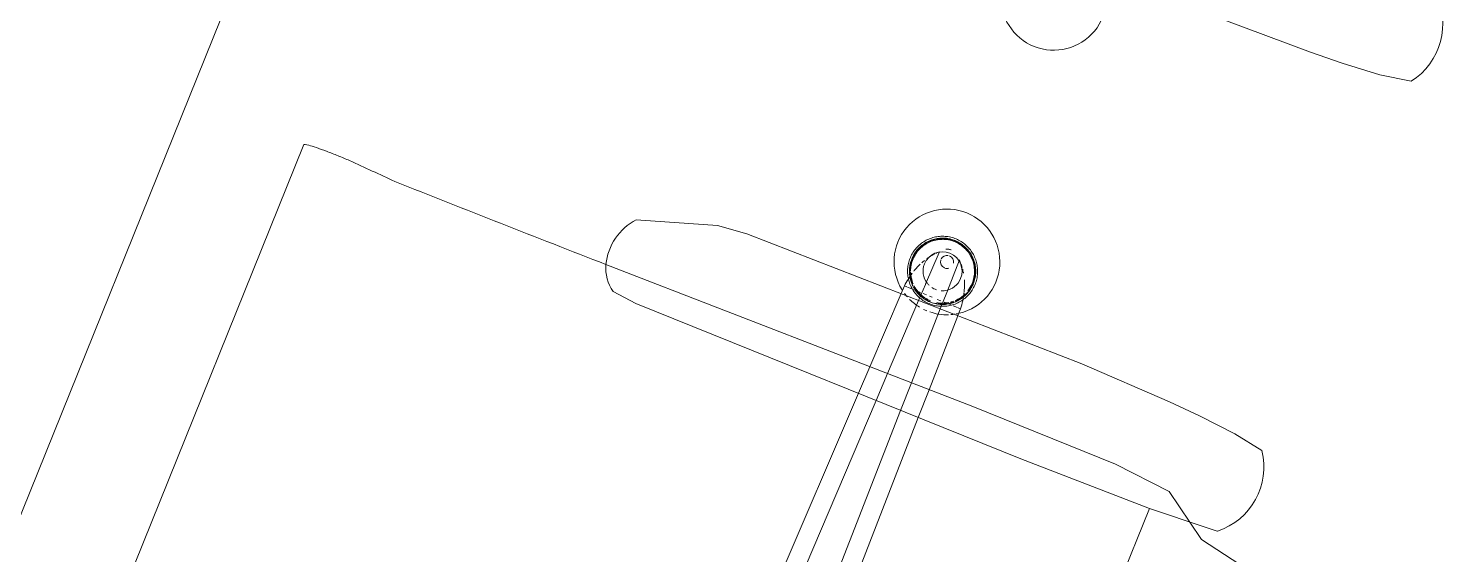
# Model space of a CAD drawing. Header units: inches. Extents: x -13 to 4331, y -638 to 2885.
# Drawn here: x 2890.06 to 2917.61, y 1550.09 to 1560.35 of the extents above; entities that cross this region are included whole.
import ezdxf

# ---------------------------------------------------------------- set-up
doc = ezdxf.new("R2010")
doc.units = ezdxf.units.IN
doc.header["$MEASUREMENT"] = 0
doc.layers.add('I-FURN', color=30, linetype='Continuous', lineweight=9)

# ---------------------------------------------------------------- blocks, each defined once
blk = doc.blocks.new('Furniture 71 - Furniture 50-5502877-FIRST FLOOR POWER _ SIGNAL')
at = {"layer": 'I-FURN'}
for p, q in [((2852.991, 1481.254), (2897.304, 1591.034)), ((2897.304, 1591.034), (2852.991, 1481.254))]:
    blk.add_line(p, q, dxfattribs=at)
blk = doc.blocks.new('HermanMiller_Collection_Eames_SoftPad_SideChair - Arms Swivel Base-V25-FIRST FLOOR POWER _ SIGNAL')
at = {"layer": 'I-FURN'}
for p, q in [((12.475, -10.136), (12.475, 10.205)), ((-5.45, -9.726), (-5.45, 9.795)), ((-0.612, -9.685), (-0.732, -0.791)), ((0.834, -0.737), (0.646, -9.685)), ((-0.333, -1.355), (-0.241, -9.685)), ((0.275, -9.685), (0.43, -1.358)), ((-8.681, -9.143), (-6.614, -9.544)), ((-6.614, -9.544), (-6.277, -9.773)), ((-6.614, -9.794), (-6.841, -9.812)), ((-5.45, -9.726), (-6.614, -9.794)), ((-6.277, -9.773), (-5.685, -10.175)), ((-2.766, -9.685), (-5.45, -9.726)), ((5.318, -9.685), (-2.766, -9.685)), ((-0.605, -10.265), (-0.612, -9.685)), ((-0.241, -9.685), (-0.234, -10.26)), ((0.264, -10.253), (0.275, -9.685)), ((0.646, -9.685), (0.634, -10.248)), ((5.815, -9.737), (5.318, -9.685)), ((-5.685, -10.175), (-4.516, -10.278)), ((-1.516, -10.278), (6.145, -10.171)), ((-4.516, -10.278), (-1.516, -10.278)), ((-0.584, -11.812), (-0.605, -10.265)), ((-0.234, -10.26), (-0.217, -11.808)), ((0.235, -11.801), (0.264, -10.253)), ((0.634, -10.248), (0.602, -11.796)), ((4.418, -11.69), (5.925, -11.201)), ((-7.059, -11.592), (-6.45, -11.699)), ((-6.45, -11.699), (-5.68, -11.767)), ((-5.68, -11.767), (-5.034, -11.801)), ((-5.034, -11.801), (-3.174, -11.848)), ((-3.174, -11.848), (3.825, -11.753)), ((-0.582, -11.955), (-0.584, -11.814)), ((-0.217, -11.808), (-0.213, -12.152)), ((-0.032, -11.822), (-0.059, -11.824)), ((0.132, -11.83), (0.105, -11.826)), ((0.229, -12.137), (0.235, -11.801)), ((0.602, -11.796), (0.599, -11.96)), ((3.825, -11.753), (4.418, -11.69)), ((-0.531, -11.956), (-0.582, -11.955)), ((-0.429, -11.956), (-0.519, -11.956)), ((-0.386, -11.951), (-0.408, -11.967)), ((-0.331, -11.956), (-0.397, -11.956)), ((-0.24, -11.957), (-0.326, -11.956)), ((-0.205, -11.896), (-0.23, -11.905)), ((-0.192, -11.852), (-0.218, -11.861)), ((-0.094, -11.957), (-0.168, -11.957)), ((0.068, -11.958), (0.016, -11.958)), ((0.203, -11.958), (0.135, -11.958)), ((0.347, -11.959), (0.262, -11.959)), ((0.413, -11.959), (0.347, -11.959)), ((0.536, -11.96), (0.445, -11.959)), ((0.547, -12.073), (0.529, -12.052)), ((0.599, -11.96), (0.547, -11.96)), ((-0.213, -12.152), (-0.206, -12.832)), ((0.216, -12.814), (0.229, -12.147))]:
    blk.add_line(p, q, dxfattribs=at)
at = {"layer": 'I-FURN', "flags": 128}
for points in [[(-0.059, -11.824), (-0.086, -11.828), (-0.113, -11.832), (-0.14, -11.838), (-0.166, -11.845), (-0.192, -11.852)], [(0.105, -11.826), (0.078, -11.823), (0.05, -11.821), (0.023, -11.82), (-0.004, -11.82), (-0.032, -11.822)], [(0.529, -12.052), (0.511, -12.032), (0.491, -12.013), (0.471, -11.994), (0.451, -11.976), (0.429, -11.959), (0.407, -11.943), (0.385, -11.928), (0.361, -11.914), (0.337, -11.901), (0.313, -11.888), (0.288, -11.877), (0.263, -11.866), (0.237, -11.857), (0.211, -11.849), (0.185, -11.841), (0.158, -11.835), (0.132, -11.83)], [(-0.523, -12.083), (-0.539, -12.105), (-0.555, -12.128), (-0.569, -12.151), (-0.583, -12.174), (-0.596, -12.199), (-0.607, -12.223), (-0.618, -12.248), (-0.628, -12.274), (-0.636, -12.3), (-0.644, -12.326), (-0.65, -12.353), (-0.656, -12.379), (-0.66, -12.406), (-0.664, -12.433), (-0.666, -12.461), (-0.667, -12.488), (-0.667, -12.503)], [(-0.385, -11.996), (-0.405, -12.012), (-0.424, -12.03), (-0.443, -12.048), (-0.461, -12.066), (-0.478, -12.086), (-0.494, -12.106), (-0.51, -12.126), (-0.524, -12.148), (-0.538, -12.17), (-0.551, -12.192), (-0.563, -12.215), (-0.574, -12.238), (-0.584, -12.262), (-0.593, -12.286), (-0.601, -12.311), (-0.608, -12.336), (-0.615, -12.361), (-0.62, -12.386), (-0.624, -12.412), (-0.627, -12.437), (-0.629, -12.463), (-0.63, -12.489), (-0.63, -12.503)], [(-0.408, -11.967), (-0.429, -11.985), (-0.449, -12.003), (-0.469, -12.022), (-0.488, -12.042), (-0.506, -12.062), (-0.523, -12.083)], [(-0.218, -11.861), (-0.243, -11.871), (-0.269, -11.882), (-0.293, -11.894), (-0.317, -11.907), (-0.341, -11.92), (-0.364, -11.935), (-0.386, -11.951)], [(-0.23, -11.905), (-0.253, -11.915), (-0.277, -11.926), (-0.299, -11.939), (-0.322, -11.952), (-0.343, -11.966), (-0.365, -11.98), (-0.385, -11.996)], [(0.407, -11.989), (0.386, -11.973), (0.365, -11.959), (0.343, -11.946), (0.32, -11.933), (0.297, -11.921), (0.274, -11.91), (0.25, -11.901), (0.225, -11.892), (0.201, -11.884), (0.176, -11.877), (0.151, -11.871), (0.125, -11.866), (0.1, -11.862), (0.074, -11.859), (0.048, -11.857), (0.023, -11.857), (-0.003, -11.857), (-0.029, -11.858), (-0.055, -11.86), (-0.08, -11.864), (-0.106, -11.868), (-0.131, -11.874), (-0.156, -11.88), (-0.181, -11.887), (-0.205, -11.896)], [(0.662, -12.503), (0.661, -12.477), (0.66, -12.451), (0.657, -12.425), (0.653, -12.4), (0.649, -12.374), (0.643, -12.349), (0.637, -12.324), (0.629, -12.299), (0.62, -12.275), (0.611, -12.251), (0.6, -12.228), (0.589, -12.204), (0.576, -12.182), (0.563, -12.16), (0.549, -12.138), (0.534, -12.117), (0.518, -12.096), (0.501, -12.077), (0.484, -12.058), (0.466, -12.039), (0.447, -12.022), (0.427, -12.005), (0.407, -11.989)], [(0.698, -12.503), (0.698, -12.475), (0.696, -12.448), (0.694, -12.421), (0.69, -12.394), (0.685, -12.367), (0.679, -12.34), (0.672, -12.314), (0.664, -12.288), (0.655, -12.262), (0.645, -12.237), (0.633, -12.212), (0.621, -12.187), (0.608, -12.163), (0.594, -12.14), (0.579, -12.117), (0.563, -12.095), (0.547, -12.073)], [(-0.667, -12.503), (-0.667, -12.53), (-0.665, -12.557), (-0.662, -12.584), (-0.658, -12.612), (-0.654, -12.638), (-0.648, -12.665), (-0.641, -12.691), (-0.633, -12.718), (-0.623, -12.743), (-0.613, -12.769), (-0.602, -12.794), (-0.59, -12.818), (-0.577, -12.842), (-0.563, -12.865), (-0.548, -12.888), (-0.532, -12.911), (-0.515, -12.932), (-0.498, -12.953), (-0.479, -12.973), (-0.46, -12.993), (-0.44, -13.011), (-0.419, -13.029), (-0.398, -13.046), (-0.376, -13.062), (-0.353, -13.077), (-0.33, -13.092), (-0.306, -13.105), (-0.282, -13.117), (-0.257, -13.129), (-0.232, -13.139), (-0.206, -13.149), (-0.18, -13.157), (-0.154, -13.164), (-0.127, -13.17), (-0.1, -13.176), (-0.073, -13.18), (-0.046, -13.183), (-0.019, -13.185), (0.008, -13.186), (0.036, -13.185), (0.063, -13.184), (0.09, -13.181), (0.117, -13.178), (0.144, -13.173), (0.171, -13.168), (0.197, -13.161), (0.223, -13.153), (0.249, -13.144), (0.275, -13.134), (0.3, -13.124), (0.324, -13.112), (0.348, -13.099), (0.372, -13.085), (0.395, -13.07), (0.417, -13.055), (0.439, -13.038), (0.46, -13.021), (0.481, -13.003), (0.5, -12.984), (0.519, -12.964), (0.537, -12.943), (0.554, -12.922), (0.571, -12.9), (0.586, -12.878), (0.601, -12.855), (0.614, -12.831), (0.627, -12.807), (0.639, -12.782), (0.649, -12.757), (0.659, -12.731), (0.668, -12.706), (0.675, -12.679), (0.682, -12.653), (0.687, -12.626), (0.692, -12.599), (0.695, -12.572), (0.697, -12.545), (0.698, -12.517), (0.698, -12.503)], [(-0.63, -12.503), (-0.63, -12.529), (-0.628, -12.554), (-0.626, -12.58), (-0.622, -12.606), (-0.618, -12.631), (-0.612, -12.656), (-0.605, -12.681), (-0.598, -12.706), (-0.589, -12.73), (-0.579, -12.754), (-0.569, -12.778), (-0.557, -12.801), (-0.545, -12.824), (-0.532, -12.846), (-0.518, -12.868), (-0.503, -12.889), (-0.487, -12.909), (-0.47, -12.929), (-0.453, -12.948), (-0.435, -12.966), (-0.416, -12.984), (-0.396, -13.001), (-0.376, -13.017), (-0.355, -13.032), (-0.333, -13.046), (-0.311, -13.06), (-0.289, -13.073), (-0.266, -13.084), (-0.242, -13.095), (-0.218, -13.105), (-0.194, -13.114), (-0.17, -13.122), (-0.145, -13.129), (-0.12, -13.135), (-0.094, -13.139), (-0.069, -13.143), (-0.043, -13.146), (-0.017, -13.148), (0.009, -13.149), (0.034, -13.149), (0.06, -13.147), (0.086, -13.145), (0.112, -13.142), (0.137, -13.137), (0.162, -13.132), (0.187, -13.126), (0.212, -13.118), (0.237, -13.11), (0.261, -13.1), (0.284, -13.09), (0.308, -13.079), (0.331, -13.067), (0.353, -13.054), (0.375, -13.04), (0.396, -13.025), (0.416, -13.009), (0.436, -12.993), (0.456, -12.976), (0.474, -12.958), (0.492, -12.939), (0.509, -12.92), (0.525, -12.9), (0.541, -12.879), (0.555, -12.858), (0.569, -12.836), (0.582, -12.813), (0.594, -12.79), (0.605, -12.767), (0.615, -12.743), (0.624, -12.719), (0.633, -12.695), (0.64, -12.67), (0.646, -12.645), (0.651, -12.619), (0.655, -12.594), (0.658, -12.568), (0.66, -12.542), (0.662, -12.517), (0.662, -12.503)]]:
    blk.add_lwpolyline(points, dxfattribs=at)
at = {"layer": 'I-FURN'}
for centre, radius, start, end in [((-5.994, -10.82), 1.316, 130.065, 215.935), ((5.398, -10.397), 0.781, 16.8466, 57.6782), ((5.073, -10.48), 1.116, 319.743, 16.0891), ((0.005, -12.704), 1.03, 121.9452, 124.8682), ((0.005, -12.704), 1.03, 116.0969, 120.998), ((0.005, -12.704), 1.03, 103.2799, 113.7592), ((0.005, -12.704), 1.03, 93.2074, 102.751), ((0.005, -12.704), 1.03, 85.8227, 89.7836), ((0.005, -12.704), 1.03, 67.1089, 80.8485), ((0.005, -12.704), 1.03, 58.5692, 63.4703), ((0.005, -12.704), 1.03, 125.7836, 269.7836), ((0.016, -12.503), 0.637, 135, 180), ((0.016, -12.503), 0.622, 135.1135, 145.8992), ((0.016, -12.503), 0.637, 113.0824, 131.2975), ((0.016, -12.503), 0.622, 126.3311, 132.3367), ((0.016, -12.503), 0.622, 113.6326, 123.5707), ((0.016, -12.503), 0.637, 98.4563, 111.6444), ((0.016, -12.503), 0.622, 101.424, 112.1191), ((0.005, -12.704), 1.03, 269.7836, 53.7836), ((0.016, -12.503), 0.637, 79.6447, 90), ((0.016, -12.503), 0.622, 79.5545, 90), ((0.016, -12.503), 0.637, 50.2337, 78.5215), ((0.016, -12.503), 0.622, 67.8668, 78.0885), ((0.016, -12.503), 0.622, 56.4293, 67.1871), ((0.016, -12.503), 0.622, 49.244, 55.3333), ((0.016, -12.503), 0.622, 34.1008, 45), ((0.016, -12.503), 0.637, 0, 45), ((0.016, -12.503), 0.622, 164.4912, 179.5239), ((0.016, -12.503), 0.622, 146.3754, 157.2812), ((0.016, -12.503), 0.38, 120, 180), ((0.016, -12.503), 0.38, 107.662, 120), ((0.016, -12.503), 0.38, 78.2317, 93.5396), ((0.016, -12.503), 0.38, 60, 68.0526), ((0.016, -12.503), 0.38, 0, 60), ((0.016, -12.503), 0.622, 23.8505, 33.6246), ((0.016, -12.503), 0.622, 11.3511, 21.6866), ((0.016, -12.503), 0.622, 0, 10.841), ((0.016, -12.503), 0.637, 180, 360), ((0.016, -12.503), 0.622, 180, 190.841), ((0.016, -12.503), 0.622, 191.3511, 202.2261), ((0.016, -12.503), 0.38, 180, 360), ((0.005, -12.704), 0.127, 94.5403, 129.9111), ((0.005, -12.704), 0.127, 94.5403, 129.9111), ((0.005, -12.704), 0.127, 4.2844, 89.7836), ((0.005, -12.704), 0.127, 4.2844, 89.7836), ((0.016, -12.503), 0.622, 337.7739, 359.5239), ((0.016, -12.503), 0.622, 202.7188, 213.6246), ((0.016, -12.503), 0.622, 214.1008, 225), ((0.016, -12.503), 0.622, 225.0353, 235.9581), ((0.005, -12.704), 0.127, 192.0094, 268.2285), ((0.005, -12.704), 0.127, 192.0094, 268.2285), ((0.005, -12.704), 0.127, 279.9738, 355.3311), ((0.005, -12.704), 0.127, 279.9738, 355.3311), ((0.016, -12.503), 0.622, 304.0419, 314.9647), ((0.016, -12.503), 0.622, 315, 325.8992), ((0.016, -12.503), 0.622, 326.3754, 337.2812), ((0.016, -12.503), 0.622, 236.4293, 247.1871), ((0.016, -12.503), 0.622, 247.7055, 258.576), ((0.016, -12.503), 0.622, 259.0457, 280.9543), ((0.016, -12.503), 0.622, 281.424, 292.2945), ((0.016, -12.503), 0.622, 292.8129, 303.5707)]:
    blk.add_arc(centre, radius, start, end, dxfattribs=at)
for points in [[(6.145, -10.171), (6.876, -10.162), (8.344, -10.146), (9.822, -10.136), (10.564, -10.132)], [(10.564, -10.132), (10.724, -10.141), (11.044, -10.156), (11.37, -10.172), (11.534, -10.18)], [(-0.582, -11.955), (-0.575, -12.064), (-0.556, -12.169), (-0.527, -12.272)], [(0.549, -12.247), (0.575, -12.153), (0.591, -12.058), (0.599, -11.96)], [(0.423, -12.566), (0.434, -12.546), (0.445, -12.526), (0.454, -12.506)], [(-0.243, -12.792), (-0.231, -12.806), (-0.219, -12.819), (-0.206, -12.832)], [(0.216, -12.833), (0.235, -12.815), (0.252, -12.796), (0.27, -12.777)]]:
    blk.add_open_spline(points, degree=3, dxfattribs=at)
for points, knots in [([(11.534, -10.18), (11.612, -10.181), (11.775, -10.183), (12.102, -10.179), (12.399, -10.163), (12.474, -10.144), (12.475, -10.136)], [0, 0, 0, 0, 0.181818, 0.363636, 0.727273, 1, 1, 1, 1]), ([(-0.524, -12.281), (-0.518, -12.304), (-0.503, -12.352), (-0.476, -12.428), (-0.453, -12.479), (-0.441, -12.506)], [-0.6570094, -0.6570094, -0.6570094, -0.6570094, -0.5833333, -0.5, -0.4096096, -0.4096096, -0.4096096, -0.4096096]), ([(0.471, -12.471), (0.477, -12.457), (0.494, -12.418), (0.515, -12.359), (0.53, -12.315), (0.536, -12.296)], [-0.5469237, -0.5469237, -0.5469237, -0.5469237, -0.5, -0.4166667, -0.3547368, -0.3547368, -0.3547368, -0.3547368]), ([(-0.375, -12.623), (-0.371, -12.629), (-0.357, -12.649), (-0.343, -12.67), (-0.333, -12.685)], [-0.27094856, -0.27094856, -0.27094856, -0.27094856, -0.25, -0.19432507, -0.19432507, -0.19432507, -0.19432507]), ([(0.348, -12.681), (0.357, -12.668), (0.373, -12.646), (0.387, -12.624), (0.393, -12.615)], [-0.79784629, -0.79784629, -0.79784629, -0.79784629, -0.75, -0.71546025, -0.71546025, -0.71546025, -0.71546025]), ([(-0.318, -12.704), (-0.317, -12.704), (-0.301, -12.726), (-0.283, -12.746), (-0.265, -12.766)], [-0.17003419, -0.17003419, -0.17003419, -0.17003419, -0.16666667, -0.0883369, -0.0883369, -0.0883369, -0.0883369]), ([(0.016, -12.952), (0.023, -12.952), (0.039, -12.95), (0.055, -12.947), (0.064, -12.945)], [-0.47846055, -0.47846055, -0.47846055, -0.47846055, -0.4375, -0.38393518, -0.38393518, -0.38393518, -0.38393518]), ([(0.069, -12.943), (0.079, -12.941), (0.094, -12.935), (0.11, -12.927), (0.116, -12.924), (0.117, -12.923)], [-0.375, -0.375, -0.375, -0.375, -0.3125, -0.28125, -0.2716879, -0.2716879, -0.2716879, -0.2716879]), ([(0.283, -12.761), (0.298, -12.744), (0.317, -12.722), (0.334, -12.699), (0.338, -12.694)], [-0.9022992, -0.9022992, -0.9022992, -0.9022992, -0.83333333, -0.81509576, -0.81509576, -0.81509576, -0.81509576])]:
    blk.add_open_spline(points, degree=3, knots=knots, dxfattribs=at)
blk = doc.blocks.new('HermanMiller_Collection_Eames_SoftPad_SideChair - Arms Swivel Base-V26-FIRST FLOOR POWER _ SIGNAL')
at = {"layer": 'I-FURN'}
for p, q in [((-5.034, 11.869), (-5.68, 11.835)), ((-3.174, 11.916), (-5.034, 11.869)), ((-6.45, 11.768), (-7.059, 11.661)), ((-5.68, 11.835), (-6.45, 11.768))]:
    blk.add_line(p, q, dxfattribs=at)
for centre, radius, start, end in [((0.006, 12.748), 1.03, 90.2703, 234.2703), ((0.006, 12.748), 1.03, 306.2703, 90.2703), ((-5.994, 10.888), 1.316, 144.065, 229.935)]:
    blk.add_arc(centre, radius, start, end, dxfattribs=at)

msp = doc.modelspace()

# ---------------------------------------------------------------- block references
at = {"layer": 'I-FURN'}
msp.add_blockref('Furniture 71 - Furniture 50-5502877-FIRST FLOOR POWER _ SIGNAL', (8.265, -1.377), dxfattribs=at)
at = {"layer": 'I-FURN', "rotation": 158.0181849649918}
for name, p in [('HermanMiller_Collection_Eames_SoftPad_SideChair - Arms Swivel Base-V26-FIRST FLOOR POWER _ SIGNAL', (2914.812, 1572.769)), ('HermanMiller_Collection_Eames_SoftPad_SideChair - Arms Swivel Base-V25-FIRST FLOOR POWER _ SIGNAL', (2903.204, 1544.014))]:
    msp.add_blockref(name, p, dxfattribs=at)

doc.saveas('drawing.dxf')
